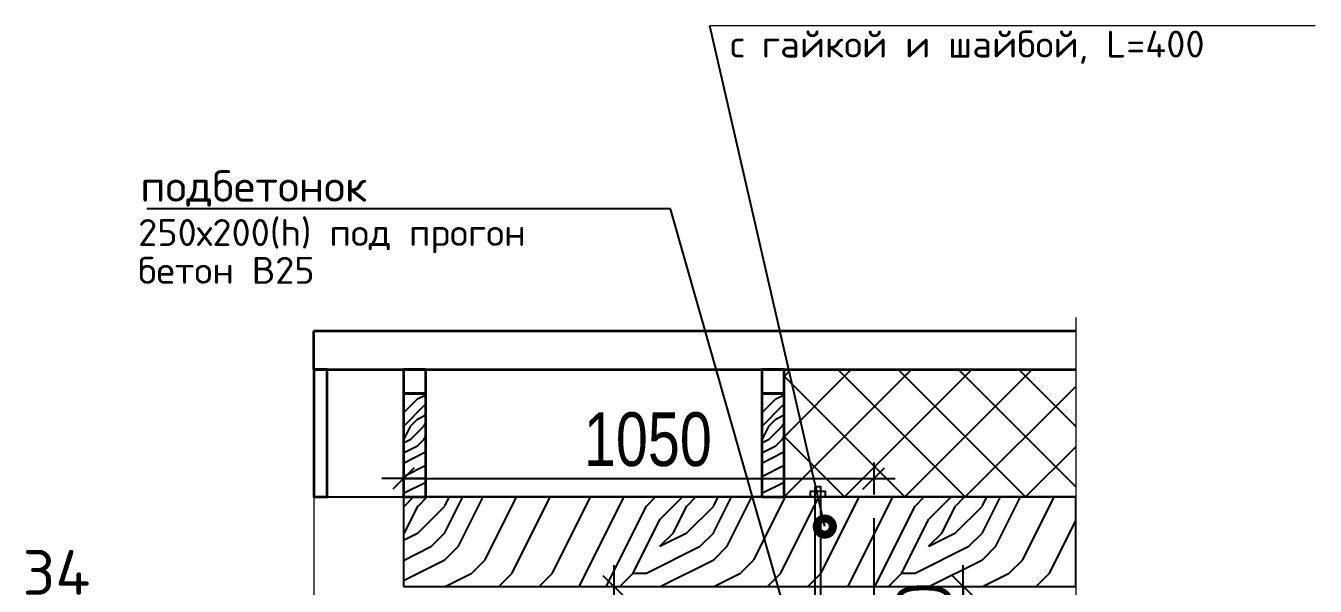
# Model space of a CAD drawing. Extents: x -12289450 to -10763036, y -7834513 to -6150123.
# Drawn here: x -10895118 to -10892240, y -7679057 to -7677806 of the extents above; entities that cross this region are included whole.
import ezdxf

# ---------------------------------------------------------------- set-up
doc = ezdxf.new("R2010")
doc.units = 0
doc.header["$LTSCALE"] = 25
doc.header["$PDMODE"] = 35
doc.linetypes.add('CENTER', pattern=[50.8, 31.75, -6.35, 6.35, -6.35])
doc.layers.get('DefPoints').update_dxf_attribs({"color": 10, "lineweight": 30})
for name, color, linetype in [('004-ВСПЛИНИИ', 15, 'Continuous'), ('005-РАЗМЕРЫ', 252, 'Continuous'), ('008-ШТРИХОВКА', 252, 'Continuous'), ('014-ОСИ', 251, 'CENTER'), ('EEE', 7, 'Continuous'), ('Крыши', 7, 'Continuous'), ('Примечания', 7, 'Continuous')]:
    doc.layers.add(name, color=color, linetype=linetype)
doc.layers.add('Стена', color=7, linetype='Continuous', lineweight=5)
doc.layers.add('тонкий', color=114, linetype='Continuous', lineweight=20)
doc.styles.add('ROMANT', font='romant.shx', dxfattribs={"height": 2})
doc.styles.get("Standard").update_dxf_attribs({"font": 'arial.ttf'})
doc.styles.add('TXT0', font='txt', dxfattribs={"width": 0.8})
doc.dimstyles.new('Копия 3 РАЗМЕРЫ 3', dxfattribs={"dimscale": 30, "dimtxt": 4, "dimasz": 0.08, "dimexe": 0, "dimexo": 0, "dimgap": 0.9, "dimtad": 1, "dimdec": 0, "dimzin": 0, "dimdsep": 46, "dimtxsty": 'TXT0', "dimblk1": 'A8MITTA', "dimblk2": 'A8MITTA', "dimsah": 1, "dimcen": 0.3, "dimse1": 1, "dimse2": 1, "dimadec": 0, "dimazin": 0, "dimtp": 6, "dimtm": 6, "dimtfac": 1, "dimtdec": 0, "dimtofl": 0, "dimtmove": 0, "dimatfit": 3, "dimldrblk": 'A8MITTA', "dimfxl": 0, "dimtolj": 1, "dimtzin": 0, "dimarcsym": 0})

# ---------------------------------------------------------------- blocks, each defined once
blk = doc.blocks.new('A8MITTA', base_point=(3180, 3140))
for p, q in [((3180, 3155), (3180, 3125)), ((3170, 3130), (3190, 3150)), ((3160, 3140), (3200, 3140))]:
    blk.add_line(p, q)
blk = doc.blocks.new('*D1180')
at = {"layer": '005-РАЗМЕРЫ', "color": 0, "lineweight": -2, "ltscale": 4, "transparency": 16777216}
blk.add_line((-10893805.1, -7679555.4), (-10893805.1, -7679060.5), dxfattribs=at)
at = {"layer": 'DefPoints', "color": 0, "ltscale": 4, "transparency": 16777216}
for p in [(-10893904.2, -7679058.1), (-10893805.1, -7679058.1), (-10893904.2, -7679557.8)]:
    blk.add_point(p, dxfattribs=at)
at = {"layer": '005-РАЗМЕРЫ', "color": 0, "lineweight": -2, "ltscale": 4, "transparency": 16777216, "xscale": 2.4, "yscale": 2.4, "zscale": 2.4}
for p, rotation in [((-10893805.1, -7679058.1), 90), ((-10893805.1, -7679557.8), 270)]:
    blk.add_blockref('A8MITTA', p, dxfattribs=dict(at, rotation=rotation))
at = {"layer": '005-РАЗМЕРЫ', "color": 0, "ltscale": 4, "transparency": 16777216, "insert": (-10893892.1, -7679431.2), "char_height": 120, "attachment_point": 5, "rotation": 90, "style": 'TXT0'}
blk.add_mtext('\\A1;500', dxfattribs=at)
blk = doc.blocks.new('*D1181')
at = {"layer": '005-РАЗМЕРЫ', "color": 0, "lineweight": -2, "ltscale": 4, "transparency": 16777216}
blk.add_line((-10894272.9, -7678816.9), (-10893227.7, -7678816.9), dxfattribs=at)
at = {"layer": 'DefPoints', "color": 0, "ltscale": 4, "transparency": 16777216}
for p in [(-10893225.3, -7678816.9), (-10894275.3, -7678860.7), (-10893225.3, -7678860.7)]:
    blk.add_point(p, dxfattribs=at)
at = {"layer": '005-РАЗМЕРЫ', "color": 0, "lineweight": -2, "ltscale": 4, "transparency": 16777216, "xscale": 2.4, "yscale": 2.4, "zscale": 2.4, "rotation": 180}
blk.add_blockref('A8MITTA', (-10894275.3, -7678816.9), dxfattribs=at)
at = {"layer": '005-РАЗМЕРЫ', "color": 0, "lineweight": -2, "ltscale": 4, "transparency": 16777216, "xscale": 2.4, "yscale": 2.4, "zscale": 2.4}
blk.add_blockref('A8MITTA', (-10893225.3, -7678816.9), dxfattribs=at)
at = {"layer": '005-РАЗМЕРЫ', "color": 0, "ltscale": 4, "transparency": 16777216, "insert": (-10893729.6, -7678729.9), "char_height": 120, "attachment_point": 5, "style": 'TXT0'}
blk.add_mtext('\\A1;1050', dxfattribs=at)
blk = doc.blocks.new('*D1182')
at = {"layer": '005-РАЗМЕРЫ', "color": 0, "lineweight": -2, "ltscale": 4, "transparency": 16777216}
blk.add_line((-10893025.4, -7679060.5), (-10893025.4, -7679254.1), dxfattribs=at)
at = {"layer": 'DefPoints', "color": 0, "ltscale": 4, "transparency": 16777216}
for p in [(-10893257.7, -7679058.1), (-10893257.7, -7679256.5), (-10893025.4, -7679256.5)]:
    blk.add_point(p, dxfattribs=at)
at = {"layer": '005-РАЗМЕРЫ', "color": 0, "lineweight": -2, "ltscale": 4, "transparency": 16777216, "xscale": 2.4, "yscale": 2.4, "zscale": 2.4}
for p, rotation in [((-10893025.4, -7679058.1), 90), ((-10893025.4, -7679256.5), 270)]:
    blk.add_blockref('A8MITTA', p, dxfattribs=dict(at, rotation=rotation))
at = {"layer": '005-РАЗМЕРЫ', "color": 0, "ltscale": 4, "transparency": 16777216, "insert": (-10893112.4, -7679157.3), "char_height": 120, "attachment_point": 5, "rotation": 90, "style": 'TXT0'}
blk.add_mtext('\\A1;200', dxfattribs=at)

msp = doc.modelspace()

# ---------------------------------------------------------------- hatches: boundary and pattern name
at = {"layer": '008-ШТРИХОВКА', "ltscale": 3}
h = msp.add_hatch(dxfattribs=at)
h.set_pattern_fill('ANSI37', color=256, scale=30)
h.set_pattern_definition([(45, (-10893425.3, -7678858.15), (-67.352, 67.352), []), (135, (-10893425.3, -7678858.15), (-67.352, -67.352), [])])
h.paths.add_polyline_path([(-10892910.9, -7678573.5), (-10893425.3, -7678573.5), (-10893425.3, -7678627.2), (-10893425.3, -7678858.1), (-10893071.2, -7678858.1)])
h.paths.add_polyline_path([(-10892774.2, -7678573.5), (-10892910.9, -7678573.5), (-10893071.2, -7678858.1), (-10892774.2, -7678858.1)])
at = {"layer": '008-ШТРИХОВКА'}
h = msp.add_hatch(dxfattribs=at)
h.set_pattern_fill('WOODFACE', color=251, scale=300, style=0, pattern_type=2)
h.set_pattern_definition([(0, (779880.8, -571474.28), (300, 300), [15, -285]), (90, (780000.8, -571369.28), (-300, 300), [30, -270]), (45, (779940.8, -571399.28), (3e-14, 300), [21.21, -63.63, 21.21, -42.42, 148.5, -127.2940687]), (45, (779865.8, -571489.28), (3e-14, 300), [21.213, -42.426, 21.213, -339.4120686]), (45, (779970.8, -571459.28), (3e-14, 300), [21.213, -403.0510686]), (45, (780000.8, -571474.28), (3e-14, 300), [21.213, -403.0510686]), (45, (779955.8, -571444.28), (3e-14, 300), [21.213, -403.0510686]), (45, (779940.8, -571429.28), (3e-14, 300), [42.426, -381.8380686]), (45, (780015.8, -571204.28), (3e-14, 300), [42.426, -381.8380686]), (45, (779910.8, -571414.28), (3e-14, 300), [84.852, -339.4120686]), (45, (779895.8, -571399.28), (3e-14, 300), [84.852, -339.4120686]), (45, (780090.8, -571309.28), (3e-14, 300), [84.852, -339.4120686]), (45, (779880.8, -571369.28), (3e-14, 300), [63.6396, -360.6244686]), (45, (779820.8, -571324.28), (3e-14, 300), [63.6396, -360.6244686]), (45, (779850.8, -571354.28), (3e-14, 300), [63.6396, -360.6244686]), (45, (780045.8, -571264.28), (3e-14, 300), [106.06602, -318.1980486]), (45, (780015.8, -571249.28), (3e-14, 300), [106.06602, -318.1980486]), (45, (780045.8, -571324.28), (3e-14, 300), [148.492424, -275.7716445]), (26.5650512, (779910.8, -571444.28), (300, 1e-07), [33.541017, -637.279374]), (26.5650512, (779970.8, -571354.28), (300, 1e-07), [33.541017, -637.279374]), (26.5650512, (779955.8, -571384.28), (300, 1e-07), [33.541017, -637.279374]), (26.5650512, (779895.8, -571474.28), (300, 1e-07), [67.08204, -603.738353]), (26.5650512, (779955.8, -571339.28), (300, 1e-07), [100.623059, -570.197334]), (26.5650512, (779925.8, -571324.28), (300, 1e-07), [134.1640785, -536.6563146]), (26.5650512, (779895.8, -571309.28), (300, 1e-07), [134.1640785, -536.6563146]), (26.5650512, (779850.8, -571219.28), (300, 1e-07), [134.1640785, -536.6563146]), (26.5650512, (779850.8, -571249.28), (300, 1e-07), [167.7051, -503.115293]), (26.5650512, (779865.8, -571279.28), (300, 1e-07), [167.7051, -503.115293]), (63.4349488, (779970.8, -571399.28), (2e-08, 300), [33.541017, -637.279374]), (63.4349488, (779925.8, -571429.28), (2e-08, 300), [33.541017, -637.279374]), (63.4349488, (779880.8, -571474.28), (2e-08, 300), [67.08204, -603.738353]), (63.4349488, (779970.8, -571429.28), (2e-08, 300), [67.08204, -603.738353]), (63.4349488, (779850.8, -571489.28), (2e-08, 300), [100.623059, -570.197334]), (63.4349488, (779820.8, -571489.28), (2e-08, 300), [134.1640785, -536.6563146]), (63.4349488, (780090.8, -571474.28), (2e-08, 300), [134.1640785, -536.6563146]), (63.4349488, (779985.8, -571444.28), (2e-08, 300), [134.1640785, -536.6563146]), (63.4349488, (780045.8, -571474.28), (2e-08, 300), [167.7051, -503.115293]), (63.4349488, (780015.8, -571459.28), (2e-08, 300), [167.7051, -503.115293])])
h.paths.add_polyline_path([(-10894225.3, -7678858.1), (-10894225.3, -7678627.2), (-10894275.3, -7678627.2), (-10894275.3, -7678858.1)])
h = msp.add_hatch(dxfattribs=at)
h.set_pattern_fill('WOODFACE', color=251, scale=300, style=0, pattern_type=2)
h.set_pattern_definition([(0, (780680.8, -571474.28), (300, 300), [15, -285]), (90, (780800.8, -571369.28), (-300, 300), [30, -270]), (45, (780740.8, -571399.28), (3e-14, 300), [21.21, -63.63, 21.21, -42.42, 148.5, -127.2940687]), (45, (780665.8, -571489.28), (3e-14, 300), [21.213, -42.426, 21.213, -339.4120686]), (45, (780770.8, -571459.28), (3e-14, 300), [21.213, -403.0510686]), (45, (780800.8, -571474.28), (3e-14, 300), [21.213, -403.0510686]), (45, (780755.8, -571444.28), (3e-14, 300), [21.213, -403.0510686]), (45, (780740.8, -571429.28), (3e-14, 300), [42.426, -381.8380686]), (45, (780815.8, -571204.28), (3e-14, 300), [42.426, -381.8380686]), (45, (780710.8, -571414.28), (3e-14, 300), [84.852, -339.4120686]), (45, (780695.8, -571399.28), (3e-14, 300), [84.852, -339.4120686]), (45, (780890.8, -571309.28), (3e-14, 300), [84.852, -339.4120686]), (45, (780680.8, -571369.28), (3e-14, 300), [63.6396, -360.6244686]), (45, (780620.8, -571324.28), (3e-14, 300), [63.6396, -360.6244686]), (45, (780650.8, -571354.28), (3e-14, 300), [63.6396, -360.6244686]), (45, (780845.8, -571264.28), (3e-14, 300), [106.06602, -318.1980486]), (45, (780815.8, -571249.28), (3e-14, 300), [106.06602, -318.1980486]), (45, (780845.8, -571324.28), (3e-14, 300), [148.492424, -275.7716445]), (26.5650512, (780710.8, -571444.28), (300, 1e-07), [33.541017, -637.279374]), (26.5650512, (780770.8, -571354.28), (300, 1e-07), [33.541017, -637.279374]), (26.5650512, (780755.8, -571384.28), (300, 1e-07), [33.541017, -637.279374]), (26.5650512, (780695.8, -571474.28), (300, 1e-07), [67.08204, -603.738353]), (26.5650512, (780755.8, -571339.28), (300, 1e-07), [100.623059, -570.197334]), (26.5650512, (780725.8, -571324.28), (300, 1e-07), [134.1640785, -536.6563146]), (26.5650512, (780695.8, -571309.28), (300, 1e-07), [134.1640785, -536.6563146]), (26.5650512, (780650.8, -571219.28), (300, 1e-07), [134.1640785, -536.6563146]), (26.5650512, (780650.8, -571249.28), (300, 1e-07), [167.7051, -503.115293]), (26.5650512, (780665.8, -571279.28), (300, 1e-07), [167.7051, -503.115293]), (63.4349488, (780770.8, -571399.28), (2e-08, 300), [33.541017, -637.279374]), (63.4349488, (780725.8, -571429.28), (2e-08, 300), [33.541017, -637.279374]), (63.4349488, (780680.8, -571474.28), (2e-08, 300), [67.08204, -603.738353]), (63.4349488, (780770.8, -571429.28), (2e-08, 300), [67.08204, -603.738353]), (63.4349488, (780650.8, -571489.28), (2e-08, 300), [100.623059, -570.197334]), (63.4349488, (780620.8, -571489.28), (2e-08, 300), [134.1640785, -536.6563146]), (63.4349488, (780890.8, -571474.28), (2e-08, 300), [134.1640785, -536.6563146]), (63.4349488, (780785.8, -571444.28), (2e-08, 300), [134.1640785, -536.6563146]), (63.4349488, (780845.8, -571474.28), (2e-08, 300), [167.7051, -503.115293]), (63.4349488, (780815.8, -571459.28), (2e-08, 300), [167.7051, -503.115293])])
h.paths.add_polyline_path([(-10893425.3, -7678858.1), (-10893425.3, -7678627.2), (-10893475.3, -7678627.2), (-10893475.3, -7678858.1)])
h = msp.add_hatch(dxfattribs=at)
h.set_pattern_fill('WOODFACE', color=251, scale=600, style=0, pattern_type=2)
h.set_pattern_definition([(0, (12454036.9, 6535571.3), (600, 600), [30, -570]), (90, (12454276.9, 6535781.3), (-600, 600), [60, -540]), (45, (12454156.9, 6535721.32), (7e-14, 600), [42.42, -127.26, 42.42, -84.84, 297, -254.5881374]), (45, (12454006.9, 6535541.32), (7e-14, 600), [42.426, -84.852, 42.426, -678.824137]), (45, (12454216.9, 6535601.32), (7e-14, 600), [42.426, -806.102137]), (45, (12454276.9, 6535571.32), (7e-14, 600), [42.426, -806.102137]), (45, (12454186.9, 6535631.32), (7e-14, 600), [42.426, -806.102137]), (45, (12454156.9, 6535661.32), (7e-14, 600), [84.852, -763.676137]), (45, (12454306.9, 6536111.32), (7e-14, 600), [84.852, -763.676137]), (45, (12454096.9, 6535691.32), (7e-14, 600), [169.704, -678.824137]), (45, (12454066.9, 6535721.32), (7e-14, 600), [169.704, -678.824137]), (45, (12454456.9, 6535901.32), (7e-14, 600), [169.704, -678.824137]), (45, (12454036.9, 6535781.32), (7e-14, 600), [127.2792, -721.248937]), (45, (12453916.9, 6535871.32), (7e-14, 600), [127.2792, -721.248937]), (45, (12453976.9, 6535811.32), (7e-14, 600), [127.2792, -721.248937]), (45, (12454366.9, 6535991.32), (7e-14, 600), [212.13204, -636.396097]), (45, (12454306.9, 6536021.32), (7e-14, 600), [212.13204, -636.396097]), (45, (12454366.9, 6535871.32), (7e-14, 600), [296.984848, -551.543289]), (26.5650512, (12454096.9, 6535631.32), (600, 2e-07), [67.082034, -1274.558748]), (26.5650512, (12454216.9, 6535811.32), (600, 2e-07), [67.082034, -1274.558748]), (26.5650512, (12454186.9, 6535751.32), (600, 2e-07), [67.082034, -1274.558748]), (26.5650512, (12454066.9, 6535571.32), (600, 2e-07), [134.16408, -1207.476706]), (26.5650512, (12454186.9, 6535841.32), (600, 2e-07), [201.246118, -1140.394669]), (26.5650512, (12454126.9, 6535871.32), (600, 2e-07), [268.328157, -1073.312629]), (26.5650512, (12454066.9, 6535901.32), (600, 2e-07), [268.328157, -1073.312629]), (26.5650512, (12453976.9, 6536081.32), (600, 2e-07), [268.328157, -1073.312629]), (26.5650512, (12453976.9, 6536021.32), (600, 2e-07), [335.4102, -1006.230586]), (26.5650512, (12454006.9, 6535961.32), (600, 2e-07), [335.4102, -1006.230586]), (63.4349488, (12454216.9, 6535721.32), (3e-08, 600), [67.082034, -1274.558748]), (63.4349488, (12454126.9, 6535661.32), (3e-08, 600), [67.082034, -1274.558748]), (63.4349488, (12454036.9, 6535571.32), (3e-08, 600), [134.16408, -1207.476706]), (63.4349488, (12454216.9, 6535661.32), (3e-08, 600), [134.16408, -1207.476706]), (63.4349488, (12453976.9, 6535541.32), (3e-08, 600), [201.246118, -1140.394669]), (63.4349488, (12453916.9, 6535541.32), (3e-08, 600), [268.328157, -1073.312629]), (63.4349488, (12454456.9, 6535571.32), (3e-08, 600), [268.328157, -1073.312629]), (63.4349488, (12454246.9, 6535631.32), (3e-08, 600), [268.328157, -1073.312629]), (63.4349488, (12454366.9, 6535571.32), (3e-08, 600), [335.4102, -1006.230586]), (63.4349488, (12454306.9, 6535601.32), (3e-08, 600), [335.4102, -1006.230586])])
h.paths.add_polyline_path([(-10892774.2, -7679058.1), (-10892774.2, -7678858.1), (-10894275.3, -7678858.1), (-10894275.3, -7679058.1)])

# ---------------------------------------------------------------- linework, layer by layer
at = {"lineweight": 25, "ltscale": 20}
for p, q in [((-10893334.6, -7678924.2), (-10893591, -7677805.7)), ((-10893678.9, -7678214.3), (-10894848.4, -7678214.3)), ((-10893417.9, -7679131.7), (-10893678.9, -7678214.3))]:
    msp.add_line(p, q, dxfattribs=at)
at = {"lineweight": 25, "ltscale": 20, "const_width": 36}
msp.add_lwpolyline([(-10893343.6, -7678925, -1), (-10893325.6, -7678923.4, -1)], format="xyb", close=True, dxfattribs=at)
at = {"layer": '004-ВСПЛИНИИ', "color": 0, "lineweight": 0}
msp.add_lwpolyline([(-10892774.2, -7678457), (-10892774.2, -7679932.2), (-10892692.8, -7679988.3), (-10892873.2, -7680049.9), (-10892774.2, -7680107.8), (-10892774.2, -7681061.2)], dxfattribs=at)
at = {"layer": '005-РАЗМЕРЫ', "color": 6, "ltscale": 5}
msp.add_lwpolyline([(-10893367.4, -7678858.1), (-10893333.2, -7678858.1), (-10893333.2, -7678846.2), (-10893367.4, -7678846.2)], close=True, dxfattribs=at)
msp.add_lwpolyline([(-10893357.1, -7678835.5), (-10893357.1, -7679221), (-10893357.1, -7679221), (-10893343.5, -7679221), (-10893343.5, -7678835.5), (-10893357.1, -7678835.5)], dxfattribs=at)
at = {"layer": '008-ШТРИХОВКА', "ltscale": 3}
msp.add_lwpolyline([(-10894475.3, -7678858.1), (-10892774.2, -7678858.1)], dxfattribs=at)
at = {"layer": '014-ОСИ'}
msp.add_lwpolyline([(-10893225.3, -7678905.3), (-10893225.3, -7681306.4)], dxfattribs=at)
at = {"layer": 'EEE', "lineweight": 15}
msp.add_line((-10892239.7, -7677805.7), (-10893591, -7677805.7), dxfattribs=at)
at = {"layer": 'Крыши', "color": 12, "lineweight": 9}
msp.add_line((-10894475.3, -7678573.5), (-10894475.3, -7680057.8), dxfattribs=at)
at = {"layer": 'Крыши', "color": 12, "lineweight": 35}
for points in [[(-10894475.3, -7678486.9), (-10892774.2, -7678486.9)], [(-10894475.3, -7678573.5), (-10894475.3, -7678486.9)], [(-10894475.3, -7678573.5), (-10892774.2, -7678573.5)], [(-10894475.3, -7678573.5), (-10894475.3, -7678858.1), (-10894445.3, -7678858.1), (-10894445.3, -7678573.5), (-10894475.3, -7678573.5)]]:
    msp.add_lwpolyline(points, dxfattribs=at)
at = {"layer": 'Крыши', "color": 4, "lineweight": 35, "ltscale": 3}
for points in [[(-10894275.3, -7678627.2), (-10894225.3, -7678627.2), (-10894225.3, -7678573.5), (-10894275.3, -7678573.5)], [(-10893475.3, -7678627.2), (-10893425.3, -7678627.2), (-10893425.3, -7678573.5), (-10893475.3, -7678573.5)], [(-10894275.3, -7678858.1), (-10894225.3, -7678858.1), (-10894225.3, -7678627.2), (-10894275.3, -7678627.2)], [(-10893475.3, -7678858.1), (-10893425.3, -7678858.1), (-10893425.3, -7678627.2), (-10893475.3, -7678627.2)]]:
    msp.add_lwpolyline(points, close=True, dxfattribs=at)
at = {"layer": 'тонкий', "color": 3, "lineweight": 25}
msp.add_lwpolyline([(-10894275.3, -7679058.1), (-10892774.2, -7679058.1), (-10892774.2, -7678858.1), (-10894275.3, -7678858.1)], close=True, dxfattribs=at)

# ---------------------------------------------------------------- texts
at = {"layer": 'Примечания', "color": 7, "attachment_point": 4}
for s, insert, char_height in [('\\A1;{\\Fsimplex|c204;с гайкой\\Fsimplex|c0; \\Fsimplex|c204;и шайбой\\Fsimplex|c0;, L=400}', (-10893546.2, -7677853.6), 60), ('\\A1;{\\Fsimplex|c204;подбетонок }', (-10894862.9, -7678169.2), 70), ('\\A1;{\\Fsimplex|c204;250х200(\\Fsimplex|c0;h)\\Fsimplex|c204; под прогон}', (-10894867.7, -7678275.6), 60), ('\\A1;{\\Fsimplex|c204;бетон В25}', (-10894867.7, -7678351.9), 60)]:
    msp.add_mtext(s, dxfattribs=dict(at, insert=insert, char_height=char_height))
at = {"layer": 'Стена', "linetype": 'Continuous', "ltscale": 100, "style": 'ROMANT'}
msp.add_text('34', height=100, dxfattribs=at).set_placement((-10895125.9, -7679076.6))

# ---------------------------------------------------------------- dimensions: what is measured, and where the dimension line sits
at = {"layer": '005-РАЗМЕРЫ', "ltscale": 4}
dim = msp.add_linear_dim(base=(-10893225.3, -7678816.9), p1=(-10894275.3, -7678860.7), p2=(-10893225.3, -7678860.7), dimstyle='Копия 3 РАЗМЕРЫ 3', dxfattribs=at)
dim.commit()
dim.dimension.update_dxf_attribs({"geometry": '*D1181', "text_midpoint": (-10893729.6, -7678816.9), "dimtype": 160})
dim = msp.add_linear_dim(base=(-10893805.1, -7679058.1), p1=(-10893904.2, -7679557.8), p2=(-10893904.2, -7679058.1), angle=90, dimstyle='Копия 3 РАЗМЕРЫ 3', dxfattribs=at)
dim.commit()
dim.dimension.update_dxf_attribs({"geometry": '*D1180', "text_midpoint": (-10893805.1, -7679431.2), "dimtype": 160})
dim = msp.add_linear_dim(base=(-10893025.4, -7679256.5), p1=(-10893257.7, -7679058.1), p2=(-10893257.7, -7679256.5), angle=90, text='200', dimstyle='Копия 3 РАЗМЕРЫ 3', override={"dimlfac": 1, "dimtxsty": 'TXT0', "dimtolj": 1}, dxfattribs=at)
dim.commit()
dim.dimension.update_dxf_attribs({"geometry": '*D1182', "text_midpoint": (-10893025.4, -7679157.3), "dimtype": 160})

doc.saveas('drawing.dxf')
